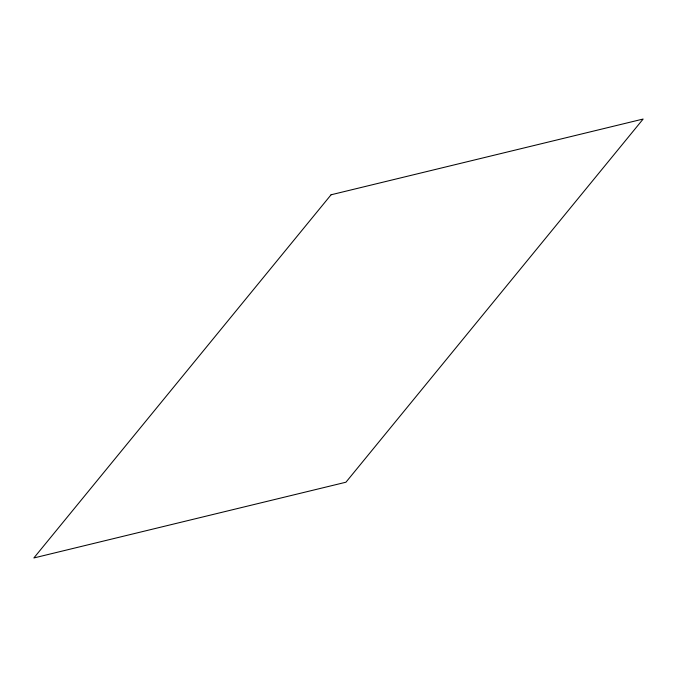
<?xml version="1.0" encoding="UTF-8"?>
<svg xmlns="http://www.w3.org/2000/svg" width="677" height="677" viewBox="0 0 677 677"><rect width="100%" height="100%" fill="white"/><g stroke="black" fill="none" stroke-linecap="round" stroke-linejoin="round"><path stroke-width="1.02" d="M331.07 194.781L33.85 557.966L345.93 482.219L643.15 119.034L331.07 194.781"/></g></svg>
